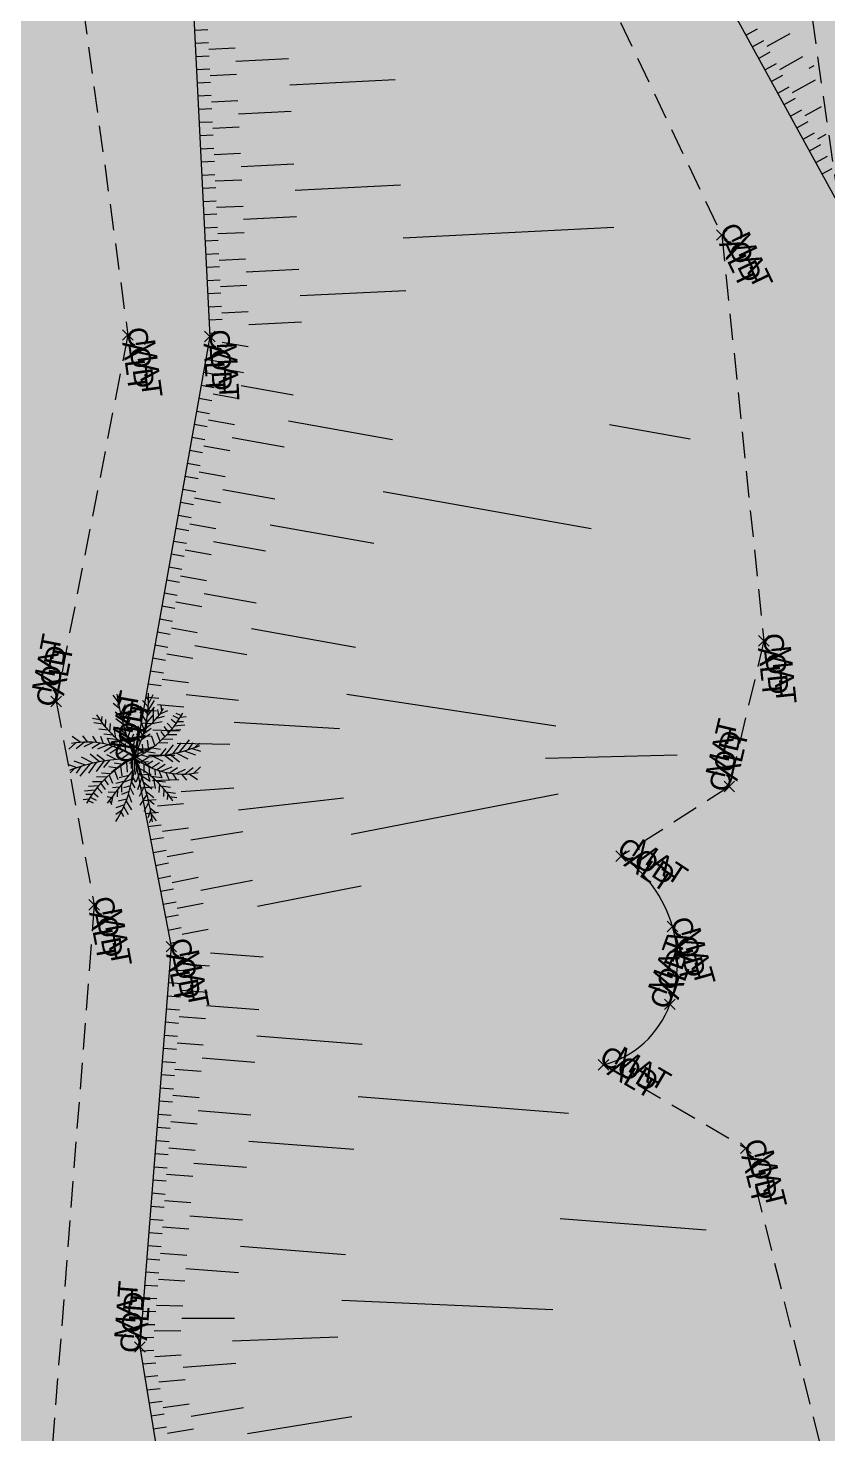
# Model space of a CAD drawing. Extents: x -24 to 1126, y -24 to 2053.
# Drawn here: x 1049.64 to 1064.8, y 1940.25 to 1966.89 of the extents above; entities that cross this region are included whole.
import ezdxf

# ---------------------------------------------------------------- set-up
doc = ezdxf.new("R2010")
doc.units = 0
doc.header["$LTSCALE"] = 2.5
doc.header["$PDMODE"] = 3
doc.header["$PDSIZE"] = 0.1
doc.linetypes.add('CACH500', pattern=[0.3, 0.2, -0.1])
doc.layers.get('0').update_dxf_attribs({"linetype": 'CONTINUOUS'})
for name, color, linetype in [('T_HACHURES', 7, 'CONTINUOUS'), ('T_MURS', 7, 'CONTINUOUS'), ('T_TALUS_BARBULES', 32, 'CONTINUOUS'), ('T_TALUS_CRÊTE', 34, 'CONTINUOUS'), ('T_TALUS_PIED', 34, 'CACH500'), ('TOPOALT', 7, 'CONTINUOUS'), ('TOPOCOD', 1, 'CONTINUOUS'), ('TOPOMAT', 4, 'CONTINUOUS')]:
    doc.layers.add(name, color=color, linetype=linetype)
doc.styles.add('ARIAL', font='arial.ttf')

msp = doc.modelspace()

# ---------------------------------------------------------------- linework, layer by layer
at = {"color": 0, "linetype": 'CONTINUOUS'}
for p, q in [((1051.346, 1954.119), (1051.254, 1954.243)), ((1051.336, 1954.177), (1051.383, 1954.279)), ((1051.922, 1954.078), (1052.01, 1954.26)), ((1051.37, 1953.994), (1051.254, 1954.089)), ((1051.358, 1954.053), (1051.413, 1954.187)), ((1051.393, 1953.887), (1051.487, 1954.067)), ((1051.428, 1953.743), (1051.56, 1953.947)), ((1051.905, 1953.891), (1051.764, 1954.036)), ((1051.918, 1954.015), (1051.806, 1954.141)), ((1051.924, 1954.141), (1051.869, 1954.204)), ((1051.9, 1953.85), (1052.036, 1954.015)), ((1051.913, 1953.955), (1052.036, 1954.141)), ((1052.017, 1953.742), (1052.014, 1953.988)), ((1052.115, 1953.857), (1052.099, 1953.974)), ((1052.139, 1953.891), (1052.287, 1953.953)), ((1052.175, 1953.945), (1052.162, 1954.057)), ((1050.999, 1953.779), (1050.859, 1953.802)), ((1051.061, 1953.696), (1050.887, 1953.72)), ((1051.032, 1953.733), (1051.045, 1953.839)), ((1051.105, 1953.641), (1051.113, 1953.782)), ((1051.187, 1953.55), (1051.203, 1953.706)), ((1051.407, 1953.83), (1051.289, 1953.924)), ((1051.443, 1953.686), (1051.3, 1953.799)), ((1051.473, 1953.58), (1051.575, 1953.781)), ((1051.882, 1953.745), (1051.764, 1953.932)), ((1051.843, 1953.577), (1051.764, 1953.785)), ((1051.874, 1953.705), (1052.015, 1953.869)), ((1051.985, 1953.711), (1052.182, 1953.743)), ((1052.076, 1953.808), (1052.224, 1953.848)), ((1052.372, 1953.614), (1052.273, 1953.716)), ((1052.444, 1953.708), (1052.351, 1953.786)), ((1052.503, 1953.795), (1052.388, 1953.852)), ((1052.409, 1953.661), (1052.612, 1953.682)), ((1052.542, 1953.859), (1052.446, 1953.899)), ((1052.468, 1953.743), (1052.586, 1953.743)), ((1052.525, 1953.83), (1052.637, 1953.843)), ((1050.625, 1953.351), (1050.471, 1953.461)), ((1050.772, 1953.357), (1050.678, 1953.471)), ((1050.941, 1953.346), (1050.867, 1953.467)), ((1051.158, 1953.581), (1050.981, 1953.603)), ((1051.071, 1953.324), (1051.015, 1953.459)), ((1051.251, 1953.486), (1051.074, 1953.506)), ((1051.2, 1953.291), (1051.144, 1953.428)), ((1051.349, 1953.397), (1051.146, 1953.422)), ((1051.304, 1953.436), (1051.273, 1953.628)), ((1051.497, 1953.501), (1051.336, 1953.634)), ((1051.536, 1953.381), (1051.369, 1953.49)), ((1051.407, 1953.35), (1051.372, 1953.488)), ((1051.523, 1953.419), (1051.607, 1953.657)), ((1051.559, 1953.314), (1051.64, 1953.513)), ((1051.767, 1953.345), (1051.701, 1953.513)), ((1051.811, 1953.47), (1051.722, 1953.66)), ((1051.792, 1953.414), (1051.952, 1953.513)), ((1051.825, 1953.514), (1051.973, 1953.618)), ((1052.042, 1953.29), (1051.981, 1953.459)), ((1052.145, 1953.376), (1052.08, 1953.531)), ((1052.233, 1953.46), (1052.161, 1953.559)), ((1052.191, 1953.419), (1052.384, 1953.41)), ((1052.304, 1953.535), (1052.216, 1953.648)), ((1052.274, 1953.502), (1052.46, 1953.501)), ((1052.344, 1953.58), (1052.536, 1953.592)), ((1050.542, 1953.341), (1050.414, 1953.22)), ((1050.709, 1953.356), (1050.552, 1953.229)), ((1050.879, 1953.352), (1050.696, 1953.263)), ((1051.006, 1953.337), (1050.846, 1953.234)), ((1051.155, 1953.304), (1050.952, 1953.222)), ((1051.244, 1953.276), (1051.082, 1953.171)), ((1051.341, 1953.239), (1051.19, 1953.138)), ((1051.28, 1953.263), (1051.274, 1953.376)), ((1051.443, 1953.19), (1051.319, 1953.107)), ((1051.392, 1953.216), (1051.38, 1953.365)), ((1051.484, 1953.168), (1051.488, 1953.332)), ((1051.585, 1953.243), (1051.487, 1953.29)), ((1051.612, 1953.17), (1051.653, 1953.367)), ((1051.726, 1953.086), (1051.726, 1953.248)), ((1051.817, 1953.137), (1051.804, 1953.318)), ((1051.881, 1953.176), (1052.05, 1953.15)), ((1051.928, 1953.207), (1051.903, 1953.389)), ((1051.982, 1953.244), (1052.149, 1953.222)), ((1052.114, 1953.349), (1052.285, 1953.339)), ((1052.139, 1953.096), (1052.253, 1953.231)), ((1052.243, 1953.111), (1052.393, 1953.306)), ((1052.389, 1953.138), (1052.537, 1953.34)), ((1052.448, 1953.151), (1052.669, 1953.036)), ((1052.511, 1953.166), (1052.7, 1953.396)), ((1052.594, 1953.188), (1052.809, 1953.112)), ((1052.677, 1953.213), (1052.768, 1953.339)), ((1052.75, 1953.236), (1052.909, 1953.184)), ((1052.798, 1953.253), (1052.885, 1953.333)), ((1050.568, 1952.87), (1050.409, 1952.922)), ((1050.724, 1952.918), (1050.509, 1952.994)), ((1050.641, 1952.893), (1050.55, 1952.767)), ((1050.808, 1952.94), (1050.618, 1952.71)), ((1050.871, 1952.955), (1050.65, 1953.07)), ((1050.929, 1952.968), (1050.781, 1952.766)), ((1050.993, 1952.98), (1050.813, 1953.126)), ((1051.075, 1952.995), (1050.926, 1952.8)), ((1051.096, 1952.998), (1050.94, 1953.116)), ((1051.179, 1953.01), (1051.066, 1952.875)), ((1051.305, 1953.023), (1051.129, 1953.112)), ((1051.337, 1952.862), (1051.17, 1952.884)), ((1051.438, 1952.93), (1051.269, 1952.956)), ((1051.542, 1952.993), (1051.388, 1953.029)), ((1051.391, 1952.899), (1051.416, 1952.717)), ((1051.549, 1953.13), (1051.395, 1953.028)), ((1051.502, 1952.97), (1051.515, 1952.788)), ((1051.593, 1953.02), (1051.592, 1952.858)), ((1051.707, 1952.936), (1051.666, 1952.739)), ((1051.769, 1952.976), (1051.924, 1953.078)), ((1051.776, 1953.113), (1051.93, 1953.077)), ((1051.834, 1952.938), (1051.831, 1952.774)), ((1051.876, 1952.916), (1052, 1952.999)), ((1051.927, 1952.89), (1051.939, 1952.741)), ((1051.978, 1952.867), (1052.129, 1952.968)), ((1052.014, 1953.083), (1052.19, 1952.994)), ((1052.075, 1952.83), (1052.237, 1952.936)), ((1052.164, 1952.802), (1052.367, 1952.884)), ((1052.223, 1953.108), (1052.379, 1952.99)), ((1052.326, 1953.126), (1052.506, 1952.98)), ((1052.777, 1952.765), (1052.905, 1952.886)), ((1050.521, 1952.853), (1050.434, 1952.773)), ((1051.127, 1952.688), (1050.935, 1952.696)), ((1051.205, 1952.757), (1051.033, 1952.767)), ((1051.085, 1952.646), (1051.158, 1952.547)), ((1051.174, 1952.73), (1051.239, 1952.575)), ((1051.277, 1952.816), (1051.338, 1952.647)), ((1051.547, 1952.725), (1051.367, 1952.676)), ((1051.606, 1952.654), (1051.441, 1952.59)), ((1051.679, 1952.593), (1051.614, 1952.719)), ((1051.76, 1952.792), (1051.679, 1952.593)), ((1051.796, 1952.687), (1051.712, 1952.449)), ((1051.734, 1952.863), (1051.832, 1952.816)), ((1051.783, 1952.725), (1051.95, 1952.616)), ((1051.911, 1952.756), (1051.947, 1952.618)), ((1051.969, 1952.709), (1052.173, 1952.684)), ((1052.014, 1952.67), (1052.046, 1952.478)), ((1052.039, 1952.843), (1052.045, 1952.73)), ((1052.068, 1952.62), (1052.245, 1952.6)), ((1052.119, 1952.815), (1052.175, 1952.678)), ((1052.248, 1952.782), (1052.304, 1952.647)), ((1052.313, 1952.769), (1052.473, 1952.872)), ((1052.378, 1952.76), (1052.452, 1952.639)), ((1052.44, 1952.754), (1052.623, 1952.843)), ((1052.547, 1952.749), (1052.641, 1952.635)), ((1052.61, 1952.75), (1052.767, 1952.877)), ((1052.693, 1952.755), (1052.848, 1952.645)), ((1050.91, 1952.445), (1050.706, 1952.424)), ((1050.85, 1952.363), (1050.733, 1952.363)), ((1050.975, 1952.526), (1050.782, 1952.514)), ((1051.044, 1952.604), (1050.859, 1952.605)), ((1050.875, 1952.398), (1050.967, 1952.32)), ((1050.947, 1952.492), (1051.045, 1952.39)), ((1051.015, 1952.571), (1051.102, 1952.458)), ((1051.292, 1952.398), (1051.157, 1952.404)), ((1051.374, 1952.503), (1051.241, 1952.488)), ((1051.456, 1952.609), (1051.304, 1952.572)), ((1051.335, 1952.454), (1051.325, 1952.321)), ((1051.41, 1952.55), (1051.408, 1952.404)), ((1051.557, 1952.419), (1051.408, 1952.363)), ((1051.582, 1952.524), (1051.45, 1952.488)), ((1051.542, 1952.367), (1051.597, 1952.216)), ((1051.574, 1952.488), (1051.638, 1952.363)), ((1051.596, 1952.593), (1051.659, 1952.488)), ((1051.846, 1952.526), (1051.744, 1952.325)), ((1051.891, 1952.363), (1051.759, 1952.159)), ((1051.822, 1952.605), (1051.983, 1952.472)), ((1051.876, 1952.42), (1052.019, 1952.307)), ((1052.132, 1952.556), (1052.116, 1952.4)), ((1052.161, 1952.525), (1052.338, 1952.503)), ((1052.214, 1952.465), (1052.206, 1952.324)), ((1052.258, 1952.41), (1052.432, 1952.386)), ((1052.287, 1952.373), (1052.274, 1952.267)), ((1050.794, 1952.276), (1050.682, 1952.263)), ((1050.776, 1952.247), (1050.872, 1952.207)), ((1050.816, 1952.311), (1050.931, 1952.254)), ((1051.218, 1952.302), (1051.136, 1952.321)), ((1051.18, 1952.252), (1051.22, 1952.174)), ((1051.243, 1952.335), (1051.212, 1952.19)), ((1051.469, 1952.166), (1051.304, 1952.112)), ((1051.511, 1952.272), (1051.346, 1952.237)), ((1051.454, 1952.131), (1051.534, 1951.986)), ((1051.497, 1952.235), (1051.597, 1952.07)), ((1051.926, 1952.219), (1051.832, 1952.039)), ((1051.912, 1952.276), (1052.03, 1952.182)), ((1051.949, 1952.112), (1052.065, 1952.017)), ((1052.32, 1952.327), (1052.46, 1952.304)), ((1051.422, 1952.063), (1051.304, 1951.986)), ((1051.401, 1952.021), (1051.45, 1951.944)), ((1051.96, 1952.053), (1051.906, 1951.919)), ((1051.983, 1951.929), (1051.936, 1951.827)), ((1051.973, 1951.987), (1052.064, 1951.863))]:
    msp.add_line(p, q, dxfattribs=at)
for centre, radius, start, end in [((1056.385, 1955.021), 5.119, 188.516, 202.606), ((1049.594, 1954.188), 2.33, 336.1943, 2.2988), ((1051.21, 1954.534), 1.13, 304.4561, 331.4948), ((1052.666, 1954.957), 2.042, 212.1217, 234.7352), ((1050.798, 1954.889), 2.026, 295.5696, 331.0899), ((1050.761, 1951.878), 1.479, 52.5989, 101.7634), ((1051.008, 1952.217), 1.079, 53.632, 73.238), ((1053.616, 1954.12), 2.2, 198.8657, 208.393), ((1053.772, 1949.27), 4.368, 114.0335, 119.0967), ((1051.742, 1956.23), 3.159, 273.4205, 291.3892), ((1051.577, 1949.876), 3.159, 93.4204, 111.3892), ((1052.54, 1951.202), 2.05, 115.4351, 150.987), ((1052.672, 1951.117), 2.209, 117.8553, 131.0663), ((1049.615, 1952.949), 2.012, 326.851, 2.4966), ((1050.749, 1952.938), 0.915, 337.8337, 5.9061), ((1052.558, 1954.228), 1.479, 232.5989, 281.7634), ((1046.934, 1951.085), 5.119, 8.516, 22.606), ((1049.63, 1952.121), 2.248, 12.1313, 24.7386), ((1049.944, 1950.333), 3.245, 51.2827, 57.6416), ((1088.201, 1923.9), 46.631, 141.6662, 142.6422), ((1050.653, 1951.149), 2.042, 32.1218, 54.7348)]:
    msp.add_arc(centre, radius, start, end, dxfattribs=at)
at = {"color": 0}
for p in [(1062.786, 1962.965), (1051.529, 1961.069), (1053.084, 1961.041), (1063.583, 1955.274), (1050.172, 1954.125), (1051.659, 1953.053), (1062.93, 1952.512), (1060.876, 1951.195), (1050.893, 1950.27), (1061.853, 1949.86), (1052.353, 1949.479), (1061.803, 1948.387), (1060.546, 1947.238), (1063.243, 1945.662), (1051.758, 1941.893)]:
    msp.add_point(p, dxfattribs=at)
at = {"layer": 'T_HACHURES', "color": 31}
for points in [[(1045.251, 1912.516), (1045.251, 2023.101), (1053.746, 1914.228)], [(1053.746, 1914.228), (1045.251, 2023.101), (1053.746, 2008.297)], [(1053.746, 1914.228), (1053.746, 2008.297), (1061.956, 1915.883)], [(1061.956, 1915.883), (1053.746, 2008.297), (1061.956, 1998.959)], [(1061.956, 1915.883), (1061.956, 1998.959), (1071.321, 1917.771)], [(1071.321, 1917.771), (1061.956, 1998.959), (1071.321, 1976.315)]]:
    msp.add_solid(points, dxfattribs=at)
at = {"layer": 'T_MURS'}
for centre, radius, start, end in [((1059.552, 1949.201), 2.394, 15.9866, 56.4072), ((1059.552, 1949.201), 2.394, 340.1216, 15.9866), ((1060.081, 1949.01), 1.831, 284.7174, 340.1216)]:
    msp.add_arc(centre, radius, start, end, dxfattribs=at)
at = {"layer": 'T_TALUS_BARBULES'}
for p, q in [((1052.794, 1966.847), (1053.044, 1966.86)), ((1063.244, 1966.751), (1063.463, 1966.871)), ((1063.644, 1966.542), (1064.082, 1966.783)), ((1052.807, 1966.598), (1053.057, 1966.61)), ((1053.063, 1966.485), (1053.562, 1966.51)), ((1063.364, 1966.532), (1063.584, 1966.652)), ((1052.819, 1966.348), (1053.069, 1966.361)), ((1053.575, 1966.261), (1054.573, 1966.31)), ((1063.485, 1966.312), (1063.704, 1966.433)), ((1063.605, 1966.093), (1063.824, 1966.214)), ((1063.884, 1966.104), (1064.323, 1966.345)), ((1052.832, 1966.098), (1053.082, 1966.111)), ((1053.088, 1965.986), (1053.587, 1966.011)), ((1063.725, 1965.874), (1063.944, 1965.994)), ((1064.443, 1966.125), (1064.536, 1966.177)), ((1052.844, 1965.849), (1053.094, 1965.861)), ((1054.598, 1965.811), (1056.596, 1965.911)), ((1063.846, 1965.655), (1064.065, 1965.775)), ((1064.125, 1965.666), (1064.563, 1965.906)), ((1052.857, 1965.599), (1053.106, 1965.612)), ((1053.113, 1965.487), (1053.612, 1965.512)), ((1063.966, 1965.436), (1064.185, 1965.556)), ((1052.869, 1965.349), (1053.119, 1965.362)), ((1053.625, 1965.262), (1054.623, 1965.312)), ((1064.086, 1965.217), (1064.305, 1965.337)), ((1064.366, 1965.227), (1064.674, 1965.397)), ((1052.882, 1965.1), (1053.131, 1965.112)), ((1053.138, 1964.987), (1053.637, 1965.012)), ((1064.207, 1964.998), (1064.426, 1965.118)), ((1064.327, 1964.778), (1064.546, 1964.899)), ((1064.606, 1964.789), (1064.766, 1964.877)), ((1052.894, 1964.85), (1053.144, 1964.862)), ((1052.907, 1964.6), (1053.156, 1964.613)), ((1064.447, 1964.559), (1064.666, 1964.68)), ((1052.919, 1964.351), (1053.169, 1964.363)), ((1053.163, 1964.488), (1053.662, 1964.513)), ((1064.568, 1964.34), (1064.787, 1964.46)), ((1052.932, 1964.101), (1053.181, 1964.113)), ((1053.674, 1964.263), (1054.673, 1964.313)), ((1064.688, 1964.121), (1064.881, 1964.227)), ((1052.944, 1963.851), (1053.194, 1963.864)), ((1053.187, 1963.989), (1053.687, 1964.013)), ((1054.698, 1963.814), (1056.696, 1963.913)), ((1052.956, 1963.602), (1053.206, 1963.614)), ((1052.969, 1963.352), (1053.219, 1963.364)), ((1053.212, 1963.489), (1053.712, 1963.514)), ((1053.724, 1963.264), (1054.723, 1963.314)), ((1052.981, 1963.102), (1053.231, 1963.115)), ((1053.237, 1962.99), (1053.737, 1963.015)), ((1056.745, 1962.914), (1060.74, 1963.114)), ((1052.994, 1962.852), (1053.244, 1962.865)), ((1053.006, 1962.603), (1053.256, 1962.615)), ((1053.262, 1962.49), (1053.762, 1962.515)), ((1053.019, 1962.353), (1053.268, 1962.366)), ((1053.774, 1962.266), (1054.773, 1962.315)), ((1053.031, 1962.103), (1053.281, 1962.116)), ((1053.287, 1961.991), (1053.786, 1962.016)), ((1053.044, 1961.854), (1053.293, 1961.866)), ((1054.798, 1961.816), (1056.795, 1961.916)), ((1053.056, 1961.604), (1053.306, 1961.616)), ((1053.312, 1961.492), (1053.811, 1961.517)), ((1053.069, 1961.354), (1053.318, 1961.367)), ((1053.824, 1961.267), (1054.823, 1961.317)), ((1053.081, 1961.105), (1053.331, 1961.117)), ((1053.319, 1960.937), (1053.812, 1960.849)), ((1053.008, 1960.611), (1053.254, 1960.568)), ((1053.051, 1960.858), (1053.298, 1960.814)), ((1052.964, 1960.365), (1053.21, 1960.321)), ((1053.232, 1960.445), (1053.724, 1960.357)), ((1052.92, 1960.119), (1053.166, 1960.075)), ((1053.68, 1960.111), (1054.664, 1959.935)), ((1052.876, 1959.873), (1053.122, 1959.829)), ((1053.144, 1959.952), (1053.636, 1959.865)), ((1052.832, 1959.627), (1053.078, 1959.583)), ((1052.788, 1959.381), (1053.034, 1959.337)), ((1053.056, 1959.46), (1053.548, 1959.372)), ((1054.577, 1959.443), (1056.546, 1959.092)), ((1060.659, 1959.374), (1062.188, 1959.101)), ((1052.744, 1959.135), (1052.99, 1959.091)), ((1053.504, 1959.126), (1054.489, 1958.951)), ((1052.7, 1958.889), (1052.946, 1958.845)), ((1052.968, 1958.968), (1053.461, 1958.88)), ((1052.656, 1958.643), (1052.902, 1958.599)), ((1052.881, 1958.476), (1053.373, 1958.388)), ((1052.612, 1958.396), (1052.859, 1958.353)), ((1052.569, 1958.15), (1052.815, 1958.106)), ((1052.793, 1957.983), (1053.285, 1957.896)), ((1053.329, 1958.142), (1054.313, 1957.966)), ((1056.37, 1958.107), (1060.308, 1957.405)), ((1052.525, 1957.904), (1052.771, 1957.86)), ((1052.437, 1957.412), (1052.683, 1957.368)), ((1052.481, 1957.658), (1052.727, 1957.614)), ((1052.705, 1957.491), (1053.197, 1957.403)), ((1054.226, 1957.474), (1056.194, 1957.123)), ((1052.393, 1957.166), (1052.639, 1957.122)), ((1053.153, 1957.157), (1054.138, 1956.982)), ((1052.349, 1956.92), (1052.595, 1956.876)), ((1052.617, 1956.999), (1053.109, 1956.911)), ((1052.305, 1956.674), (1052.551, 1956.63)), ((1052.261, 1956.428), (1052.507, 1956.384)), ((1052.529, 1956.507), (1053.022, 1956.419)), ((1052.217, 1956.181), (1052.463, 1956.138)), ((1052.978, 1956.173), (1053.962, 1955.997)), ((1052.173, 1955.935), (1052.42, 1955.891)), ((1052.442, 1956.014), (1052.934, 1955.927)), ((1052.13, 1955.689), (1052.376, 1955.645)), ((1052.086, 1955.443), (1052.332, 1955.399)), ((1052.354, 1955.522), (1052.846, 1955.434)), ((1053.874, 1955.505), (1055.843, 1955.154)), ((1052.042, 1955.197), (1052.288, 1955.153)), ((1052.266, 1955.031), (1052.759, 1954.945)), ((1052.802, 1955.188), (1053.787, 1955.013)), ((1051.998, 1954.951), (1052.245, 1954.91)), ((1051.954, 1954.705), (1052.202, 1954.67)), ((1052.18, 1954.55), (1052.676, 1954.485)), ((1051.91, 1954.459), (1052.158, 1954.429)), ((1052.634, 1954.256), (1053.628, 1954.15)), ((1055.683, 1954.264), (1059.638, 1953.663)), ((1051.822, 1953.966), (1052.072, 1953.948)), ((1051.866, 1954.212), (1052.115, 1954.189)), ((1052.093, 1954.068), (1052.592, 1954.026)), ((1051.778, 1953.72), (1052.028, 1953.707)), ((1053.547, 1953.734), (1055.543, 1953.61)), ((1051.735, 1953.474), (1051.984, 1953.467)), ((1052.006, 1953.587), (1052.506, 1953.567)), ((1051.691, 1953.228), (1051.941, 1953.226)), ((1052.462, 1953.337), (1053.462, 1953.319)), ((1051.673, 1952.982), (1051.923, 1952.986)), ((1051.919, 1953.106), (1052.419, 1953.107)), ((1059.445, 1953.05), (1061.94, 1953.112)), ((1051.721, 1952.737), (1051.971, 1952.746)), ((1051.994, 1952.626), (1052.494, 1952.649)), ((1051.768, 1952.491), (1052.018, 1952.506)), ((1052.54, 1952.42), (1053.538, 1952.488)), ((1055.759, 1951.61), (1059.686, 1952.373)), ((1051.816, 1952.246), (1052.065, 1952.266)), ((1052.089, 1952.146), (1052.587, 1952.191)), ((1053.626, 1952.074), (1055.614, 1952.298)), ((1051.864, 1952), (1052.112, 1952.026)), ((1051.911, 1951.755), (1052.159, 1951.786)), ((1052.183, 1951.666), (1052.678, 1951.733)), ((1052.724, 1951.504), (1053.711, 1951.66)), ((1051.959, 1951.51), (1052.206, 1951.546)), ((1052.007, 1951.264), (1052.253, 1951.306)), ((1052.054, 1951.019), (1052.3, 1951.066)), ((1052.276, 1951.186), (1052.768, 1951.275)), ((1052.102, 1950.773), (1052.347, 1950.821)), ((1052.371, 1950.698), (1052.862, 1950.793)), ((1052.149, 1950.528), (1052.395, 1950.576)), ((1052.91, 1950.548), (1053.891, 1950.739)), ((1053.986, 1950.248), (1055.95, 1950.629)), ((1052.197, 1950.282), (1052.443, 1950.33)), ((1052.466, 1950.207), (1052.957, 1950.303)), ((1052.245, 1950.037), (1052.49, 1950.085)), ((1052.292, 1949.792), (1052.538, 1949.839)), ((1052.562, 1949.717), (1053.052, 1949.812)), ((1052.34, 1949.546), (1052.585, 1949.594)), ((1052.339, 1949.298), (1052.588, 1949.278)), ((1052.578, 1949.154), (1053.077, 1949.115)), ((1053.096, 1949.364), (1054.093, 1949.286)), ((1052.319, 1949.049), (1052.569, 1949.029)), ((1052.3, 1948.8), (1052.549, 1948.78)), ((1052.539, 1948.655), (1053.038, 1948.616)), ((1052.28, 1948.55), (1052.53, 1948.531)), ((1053.018, 1948.367), (1054.015, 1948.289)), ((1052.261, 1948.301), (1052.51, 1948.282)), ((1052.5, 1948.157), (1052.999, 1948.118)), ((1052.241, 1948.052), (1052.49, 1948.032)), ((1052.202, 1947.553), (1052.451, 1947.534)), ((1052.222, 1947.803), (1052.471, 1947.783)), ((1052.461, 1947.658), (1052.96, 1947.619)), ((1053.976, 1947.79), (1055.97, 1947.634)), ((1052.182, 1947.304), (1052.432, 1947.285)), ((1052.94, 1947.37), (1053.937, 1947.292)), ((1052.163, 1947.055), (1052.412, 1947.035)), ((1052.422, 1947.16), (1052.92, 1947.121)), ((1052.143, 1946.806), (1052.393, 1946.786)), ((1052.124, 1946.556), (1052.373, 1946.537)), ((1052.383, 1946.662), (1052.881, 1946.622)), ((1055.892, 1946.637), (1059.879, 1946.324)), ((1052.104, 1946.307), (1052.353, 1946.288)), ((1052.862, 1946.373), (1053.859, 1946.295)), ((1052.085, 1946.058), (1052.334, 1946.038)), ((1052.344, 1946.163), (1052.842, 1946.124)), ((1052.065, 1945.809), (1052.314, 1945.789)), ((1053.82, 1945.796), (1055.813, 1945.64)), ((1052.046, 1945.56), (1052.295, 1945.54)), ((1052.305, 1945.665), (1052.803, 1945.625)), ((1052.026, 1945.31), (1052.275, 1945.291)), ((1052.265, 1945.166), (1052.764, 1945.127)), ((1052.783, 1945.376), (1053.78, 1945.298)), ((1052.006, 1945.061), (1052.256, 1945.041)), ((1051.987, 1944.812), (1052.236, 1944.792)), ((1052.226, 1944.668), (1052.725, 1944.629)), ((1051.967, 1944.563), (1052.217, 1944.543)), ((1052.705, 1944.379), (1053.702, 1944.301)), ((1051.948, 1944.313), (1052.197, 1944.294)), ((1052.187, 1944.169), (1052.686, 1944.13)), ((1059.723, 1944.33), (1062.488, 1944.113)), ((1051.928, 1944.064), (1052.177, 1944.045)), ((1051.889, 1943.566), (1052.138, 1943.546)), ((1051.909, 1943.815), (1052.158, 1943.795)), ((1052.148, 1943.671), (1052.647, 1943.632)), ((1053.663, 1943.803), (1055.657, 1943.646)), ((1051.87, 1943.316), (1052.119, 1943.298)), ((1052.627, 1943.382), (1053.624, 1943.304)), ((1051.85, 1943.067), (1052.1, 1943.054)), ((1052.109, 1943.176), (1052.608, 1943.144)), ((1051.83, 1942.818), (1052.08, 1942.81)), ((1055.587, 1942.779), (1059.583, 1942.605)), ((1051.811, 1942.569), (1052.061, 1942.565)), ((1052.071, 1942.688), (1052.57, 1942.676)), ((1051.791, 1942.319), (1052.041, 1942.321)), ((1052.551, 1942.442), (1053.551, 1942.439)), ((1051.772, 1942.07), (1052.022, 1942.077)), ((1052.031, 1942.199), (1052.531, 1942.208)), ((1053.511, 1942.012), (1055.509, 1942.087)), ((1051.769, 1941.822), (1052.019, 1941.834)), ((1052.039, 1941.713), (1052.538, 1941.742)), ((1051.81, 1941.575), (1052.059, 1941.592)), ((1052.578, 1941.51), (1053.575, 1941.589)), ((1051.85, 1941.328), (1052.099, 1941.35)), ((1052.119, 1941.23), (1052.617, 1941.279)), ((1051.891, 1941.082), (1052.139, 1941.109)), ((1051.931, 1940.835), (1052.179, 1940.867)), ((1052.199, 1940.746), (1052.694, 1940.816)), ((1052.732, 1940.584), (1053.72, 1940.744)), ((1051.972, 1940.588), (1052.219, 1940.625)), ((1052.012, 1940.341), (1052.259, 1940.382)), ((1053.8, 1940.255), (1055.773, 1940.578)), ((1052.279, 1940.259), (1052.772, 1940.339))]:
    msp.add_line(p, q, dxfattribs=at)
at = {"layer": 'T_TALUS_CRÊTE'}
for p, q in [((1052.605, 1970.654), (1053.084, 1961.041)), ((1061.854, 1969.283), (1065, 1963.552)), ((1053.084, 1961.041), (1051.659, 1953.053)), ((1051.659, 1953.053), (1052.353, 1949.479)), ((1052.353, 1949.479), (1051.758, 1941.893)), ((1051.758, 1941.893), (1052.676, 1936.291))]:
    msp.add_line(p, q, dxfattribs=at)
at = {"layer": 'T_TALUS_PIED'}
for p, q in [((1063.755, 1972.279), (1065, 1963.552)), ((1060.219, 1968.347), (1062.786, 1962.965)), ((1050.584, 1968.008), (1051.529, 1961.069)), ((1062.786, 1962.965), (1063.583, 1955.274)), ((1051.529, 1961.069), (1050.172, 1954.125)), ((1063.583, 1955.274), (1062.93, 1952.512)), ((1050.172, 1954.125), (1050.893, 1950.27)), ((1062.93, 1952.512), (1060.876, 1951.195)), ((1050.893, 1950.27), (1050, 1938.726)), ((1060.546, 1947.238), (1063.243, 1945.662)), ((1063.243, 1945.662), (1065.359, 1937.196))]:
    msp.add_line(p, q, dxfattribs=at)

# ---------------------------------------------------------------- texts
at = {"layer": 'TOPOALT', "style": 'ARIAL'}
for p, rotation in [((1062.727, 1962.799), 295.5036), ((1051.422, 1960.928), 277.748), ((1052.966, 1960.91), 272.8564), ((1050.319, 1954.224), 78.9453), ((1063.472, 1955.137), 275.913), ((1051.804, 1953.154), 79.8871), ((1063.08, 1952.605), 76.6918), ((1060.911, 1951.022), 326.4072), ((1050.793, 1950.125), 280.5901), ((1061.767, 1949.706), 285.9868), ((1061.963, 1948.462), 70.1219), ((1052.254, 1949.332), 280.983), ((1060.591, 1947.067), 329.6966), ((1063.152, 1945.51), 284.032), ((1051.892, 1942.008), 85.513)]:
    msp.add_attdef('ALT', p, '', height=0.375, rotation=rotation, dxfattribs=at)
at = {"layer": 'TOPOCOD', "style": 'ARIAL'}
for p, rotation in [((1062.733, 1963.078), 295.5036), ((1051.512, 1961.193), 277.748), ((1053.078, 1961.166), 272.8564), ((1063.57, 1955.399), 275.913), ((1050.148, 1954.003), 78.9453), ((1051.637, 1952.93), 79.8871), ((1062.901, 1952.39), 76.6918), ((1060.772, 1951.264), 326.4072), ((1050.87, 1950.393), 280.5901), ((1061.819, 1949.981), 285.9868), ((1052.329, 1949.601), 280.983), ((1061.761, 1948.269), 70.1219), ((1060.438, 1947.301), 329.6966), ((1063.213, 1945.783), 284.032), ((1051.748, 1941.768), 85.513)]:
    msp.add_attdef('COD', p, '', height=0.375, rotation=rotation, dxfattribs=at)
at = {"layer": 'TOPOMAT', "style": 'ARIAL'}
for p, rotation in [((1062.953, 1962.906), 295.5036), ((1051.669, 1960.962), 277.748), ((1053.215, 1960.923), 272.8564), ((1050.073, 1954.272), 78.9453), ((1063.72, 1955.163), 275.913), ((1051.558, 1953.198), 79.8871), ((1062.837, 1952.663), 76.6918), ((1061.05, 1951.23), 326.4072), ((1051.039, 1950.17), 280.5901), ((1061.728, 1948.547), 70.1219), ((1062.008, 1949.775), 285.9868), ((1052.5, 1949.38), 280.983), ((1060.717, 1947.283), 329.6966), ((1063.395, 1945.571), 284.032), ((1051.643, 1942.027), 85.513)]:
    msp.add_attdef('MAT', p, '', height=0.375, rotation=rotation, dxfattribs=at)

doc.saveas('drawing.dxf')
